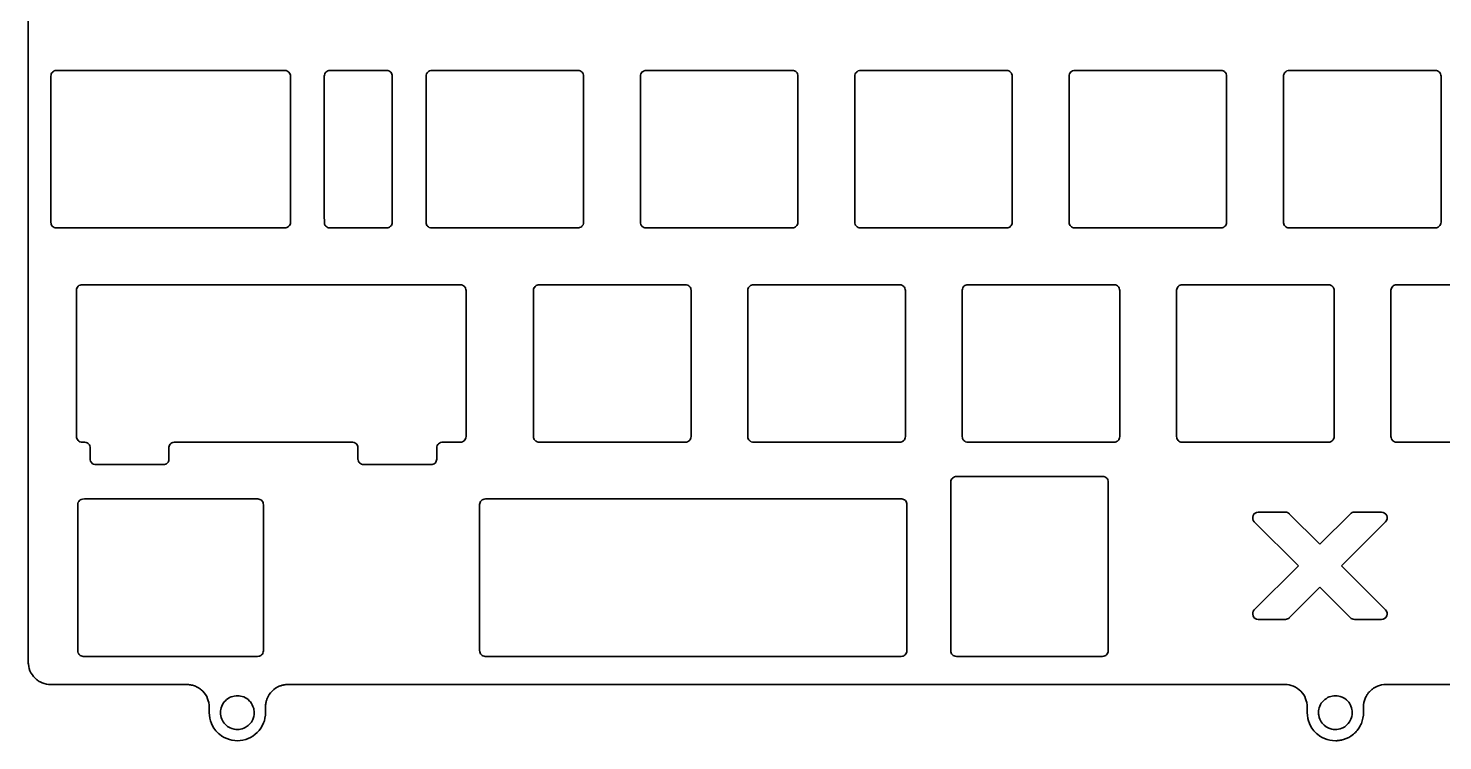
# Model space of a CAD drawing. Header units: millimetres. Extents: x 0 to 475, y 0 to 129.
# Drawn here: x 0 to 125.7, y 0 to 63.4 of the extents above; entities that cross this region are included whole.
import ezdxf

# ---------------------------------------------------------------- set-up
doc = ezdxf.new("R2010")
doc.units = ezdxf.units.MM
doc.layers.get('0').update_dxf_attribs({"lineweight": 35})

msp = doc.modelspace()

# ---------------------------------------------------------------- linework, layer by layer
for p, q in [((2, 59.11), (2.02, 59.22)), ((2, 46.1), (2, 59.11)), ((2.02, 59.22), (2.04, 59.29)), ((2.04, 59.29), (2.09, 59.38)), ((2.09, 59.38), (2.15, 59.46)), ((2.15, 59.46), (2.23, 59.52)), ((2.23, 59.52), (2.31, 59.56)), ((2.31, 59.56), (2.4, 59.59)), ((2.4, 59.59), (2.52, 59.6)), ((2.52, 59.6), (22.8, 59.6)), ((22.8, 59.6), (22.91, 59.59)), ((22.91, 59.59), (22.99, 59.56)), ((22.99, 59.56), (23.08, 59.51)), ((23.08, 59.51), (23.16, 59.45)), ((23.16, 59.45), (23.22, 59.37)), ((23.22, 59.37), (23.27, 59.26)), ((23.27, 59.26), (23.29, 59.19)), ((26.3, 59.11), (26.31, 59.2)), ((26.31, 59.2), (26.34, 59.3)), ((26.34, 59.3), (26.39, 59.38)), ((26.39, 59.38), (26.45, 59.46)), ((26.45, 59.46), (26.53, 59.52)), ((26.53, 59.52), (26.61, 59.56)), ((26.61, 59.56), (26.71, 59.59)), ((31.85, 59.6), (31.96, 59.59)), ((31.96, 59.59), (32.05, 59.56)), ((32.05, 59.56), (32.13, 59.51)), ((32.13, 59.51), (32.21, 59.45)), ((32.21, 59.45), (32.28, 59.36)), ((32.28, 59.36), (32.32, 59.28)), ((32.32, 59.28), (32.34, 59.19)), ((32.34, 59.19), (32.35, 59.1)), ((32.35, 59.1), (32.35, 46.1)), ((35.35, 59.11), (35.36, 59.2)), ((35.35, 46.1), (35.35, 59.11)), ((35.36, 59.2), (35.39, 59.29)), ((35.39, 59.29), (35.45, 59.39)), ((35.45, 59.39), (35.5, 59.46)), ((35.5, 59.46), (35.58, 59.52)), ((35.58, 59.52), (35.67, 59.56)), ((35.67, 59.56), (35.76, 59.59)), ((35.76, 59.59), (35.85, 59.6)), ((35.85, 59.6), (48.86, 59.6)), ((48.86, 59.6), (48.96, 59.59)), ((48.96, 59.59), (49.05, 59.56)), ((49.05, 59.56), (49.13, 59.51)), ((49.13, 59.51), (49.21, 59.45)), ((49.21, 59.45), (49.27, 59.37)), ((49.27, 59.37), (49.31, 59.29)), ((49.31, 59.29), (49.34, 59.18)), ((54.4, 59.11), (54.41, 59.2)), ((54.4, 46.1), (54.4, 59.11)), ((54.41, 59.2), (54.44, 59.29)), ((54.44, 59.29), (54.49, 59.38)), ((54.49, 59.38), (54.56, 59.47)), ((54.56, 59.47), (54.63, 59.52)), ((54.63, 59.52), (54.73, 59.57)), ((54.73, 59.57), (54.81, 59.59)), ((67.9, 59.6), (68.01, 59.59)), ((68.01, 59.59), (68.1, 59.56)), ((68.1, 59.56), (68.2, 59.5)), ((68.2, 59.5), (68.27, 59.44)), ((68.27, 59.44), (68.32, 59.38)), ((68.32, 59.38), (68.36, 59.29)), ((68.36, 59.29), (68.39, 59.18)), ((73.45, 59.11), (73.46, 59.2)), ((73.46, 59.2), (73.49, 59.29)), ((73.49, 59.29), (73.54, 59.38)), ((73.54, 59.38), (73.6, 59.46)), ((73.6, 59.46), (73.68, 59.52)), ((73.68, 59.52), (73.76, 59.56)), ((73.76, 59.56), (73.87, 59.59)), ((73.87, 59.59), (73.95, 59.6)), ((73.95, 59.6), (86.96, 59.6)), ((86.96, 59.6), (87.06, 59.59)), ((87.06, 59.59), (87.14, 59.56)), ((87.14, 59.56), (87.23, 59.51)), ((87.23, 59.51), (87.3, 59.45)), ((87.3, 59.45), (87.37, 59.37)), ((87.37, 59.37), (87.39, 59.33)), ((87.39, 59.33), (87.44, 59.2)), ((92.5, 59.11), (92.51, 59.2)), ((92.51, 59.2), (92.54, 59.3)), ((92.54, 59.3), (92.59, 59.38)), ((92.59, 59.38), (92.66, 59.47)), ((92.66, 59.47), (92.72, 59.52)), ((92.72, 59.52), (92.81, 59.56)), ((92.81, 59.56), (92.91, 59.59)), ((106.01, 59.6), (106.11, 59.59)), ((106.11, 59.59), (106.19, 59.56)), ((106.19, 59.56), (106.3, 59.5)), ((106.3, 59.5), (106.35, 59.45)), ((106.35, 59.45), (106.42, 59.38)), ((106.42, 59.38), (106.46, 59.29)), ((106.46, 59.29), (106.49, 59.19)), ((111.55, 59.11), (111.56, 59.2)), ((111.56, 59.2), (111.6, 59.3)), ((111.6, 59.3), (111.64, 59.38)), ((111.64, 59.38), (111.71, 59.46)), ((111.71, 59.46), (111.78, 59.52)), ((111.78, 59.52), (111.86, 59.56)), ((111.86, 59.56), (111.96, 59.59)), ((111.96, 59.59), (112.05, 59.6)), ((112.05, 59.6), (125.06, 59.6)), ((125.06, 59.6), (125.16, 59.59)), ((125.16, 59.59), (125.24, 59.56)), ((125.24, 59.56), (125.33, 59.51)), ((125.33, 59.51), (125.41, 59.45)), ((125.41, 59.45), (125.47, 59.37)), ((125.47, 59.37), (125.51, 59.29)), ((125.51, 59.29), (125.54, 59.19)), ((125.54, 59.19), (125.55, 59.1)), ((125.55, 59.1), (125.55, 46.1)), ((2.02, 45.98), (2, 46.1)), ((2.03, 45.93), (2.02, 45.98)), ((2.07, 45.84), (2.03, 45.93)), ((2.13, 45.76), (2.07, 45.84)), ((2.22, 45.69), (2.13, 45.76)), ((2.3, 45.64), (2.22, 45.69)), ((2.4, 45.61), (2.3, 45.64)), ((2.5, 45.6), (2.4, 45.61)), ((22.8, 45.6), (2.5, 45.6)), ((22.9, 45.61), (22.8, 45.6)), ((22.99, 45.64), (22.9, 45.61)), ((23.05, 45.67), (22.99, 45.64)), ((23.14, 45.74), (23.05, 45.67)), ((23.22, 45.82), (23.14, 45.74)), ((23.26, 45.91), (23.22, 45.82)), ((23.29, 46), (23.26, 45.91)), ((23.3, 46.1), (23.29, 46)), ((26.31, 46.01), (26.31, 46.06)), ((26.33, 45.93), (26.31, 46.01)), ((26.38, 45.83), (26.33, 45.93)), ((26.45, 45.75), (26.38, 45.83)), ((26.52, 45.69), (26.45, 45.75)), ((26.58, 45.65), (26.52, 45.69)), ((26.67, 45.62), (26.58, 45.65)), ((26.79, 45.6), (26.67, 45.62)), ((32.03, 45.63), (31.94, 45.61)), ((32.1, 45.67), (32.03, 45.63)), ((32.2, 45.75), (32.1, 45.67)), ((32.27, 45.82), (32.2, 45.75)), ((32.31, 45.91), (32.27, 45.82)), ((32.34, 46), (32.31, 45.91)), ((32.35, 46.1), (32.34, 46)), ((35.36, 46), (35.35, 46.1)), ((35.39, 45.91), (35.36, 46)), ((35.43, 45.83), (35.39, 45.91)), ((35.48, 45.77), (35.43, 45.83)), ((35.56, 45.7), (35.48, 45.77)), ((35.64, 45.65), (35.56, 45.7)), ((35.75, 45.61), (35.64, 45.65)), ((35.85, 45.6), (35.75, 45.61)), ((48.85, 45.6), (35.85, 45.6)), ((48.94, 45.61), (48.85, 45.6)), ((49, 45.63), (48.94, 45.61)), ((49.13, 45.68), (49, 45.63)), ((49.2, 45.75), (49.13, 45.68)), ((49.26, 45.82), (49.2, 45.75)), ((49.3, 45.88), (49.26, 45.82)), ((49.34, 46), (49.3, 45.88)), ((49.35, 46.1), (49.34, 46)), ((54.41, 46.01), (54.4, 46.1)), ((54.44, 45.91), (54.41, 46.01)), ((54.48, 45.84), (54.44, 45.91)), ((54.56, 45.74), (54.48, 45.84)), ((54.62, 45.69), (54.56, 45.74)), ((54.7, 45.64), (54.62, 45.69)), ((54.8, 45.61), (54.7, 45.64)), ((54.87, 45.6), (54.8, 45.61)), ((67.9, 45.6), (54.87, 45.6)), ((68, 45.61), (67.9, 45.6)), ((68.09, 45.64), (68, 45.61)), ((68.18, 45.69), (68.09, 45.64)), ((68.25, 45.75), (68.18, 45.69)), ((68.31, 45.82), (68.25, 45.75)), ((68.36, 45.91), (68.31, 45.82)), ((68.39, 46), (68.36, 45.91)), ((68.4, 46.1), (68.39, 46)), ((73.49, 45.91), (73.46, 46.01)), ((73.52, 45.84), (73.49, 45.91)), ((73.67, 45.69), (73.6, 45.75)), ((73.76, 45.64), (73.67, 45.69)), ((73.85, 45.61), (73.76, 45.64)), ((73.95, 45.6), (73.85, 45.61)), ((86.95, 45.6), (73.95, 45.6)), ((87.05, 45.61), (86.95, 45.6)), ((87.14, 45.64), (87.05, 45.61)), ((87.23, 45.68), (87.14, 45.64)), ((87.3, 45.75), (87.23, 45.68)), ((87.36, 45.81), (87.3, 45.75)), ((87.41, 45.91), (87.36, 45.81)), ((87.44, 46), (87.41, 45.91)), ((87.45, 46.1), (87.44, 46)), ((92.54, 45.91), (92.51, 46)), ((92.59, 45.82), (92.54, 45.91)), ((92.65, 45.75), (92.59, 45.82)), ((92.72, 45.69), (92.65, 45.75)), ((92.8, 45.64), (92.72, 45.69)), ((92.9, 45.61), (92.8, 45.64)), ((93, 45.6), (92.9, 45.61)), ((106, 45.6), (93, 45.6)), ((106.1, 45.61), (106, 45.6)), ((106.18, 45.63), (106.1, 45.61)), ((106.25, 45.67), (106.18, 45.63)), ((106.35, 45.75), (106.25, 45.67)), ((106.42, 45.82), (106.35, 45.75)), ((106.46, 45.91), (106.42, 45.82)), ((106.49, 45.99), (106.46, 45.91)), ((106.5, 46.1), (106.49, 45.99)), ((111.57, 45.96), (111.56, 46.05)), ((111.59, 45.91), (111.57, 45.96)), ((111.63, 45.83), (111.59, 45.91)), ((111.7, 45.75), (111.63, 45.83)), ((111.77, 45.69), (111.7, 45.75)), ((111.86, 45.64), (111.77, 45.69)), ((111.95, 45.61), (111.86, 45.64)), ((112.05, 45.6), (111.95, 45.61)), ((125.05, 45.6), (112.05, 45.6)), ((125.14, 45.61), (125.05, 45.6)), ((125.23, 45.63), (125.14, 45.61)), ((125.3, 45.67), (125.23, 45.63)), ((125.4, 45.75), (125.3, 45.67)), ((125.46, 45.82), (125.4, 45.75)), ((125.51, 45.91), (125.46, 45.82)), ((125.54, 46), (125.51, 45.91)), ((125.55, 46.1), (125.54, 46)), ((4.29, 40.15), (4.32, 40.25)), ((4.32, 40.25), (4.37, 40.33)), ((4.37, 40.33), (4.43, 40.41)), ((4.43, 40.41), (4.5, 40.47)), ((4.5, 40.47), (4.6, 40.51)), ((4.6, 40.51), (4.69, 40.54)), ((38.4, 40.55), (38.51, 40.54)), ((38.51, 40.54), (38.6, 40.51)), ((38.6, 40.51), (38.68, 40.46)), ((38.68, 40.46), (38.76, 40.4)), ((38.76, 40.4), (38.82, 40.33)), ((38.82, 40.33), (38.86, 40.24)), ((38.86, 40.24), (38.89, 40.14)), ((44.91, 40.16), (44.97, 40.3)), ((44.98, 40.31), (45.05, 40.4)), ((45.05, 40.4), (45.13, 40.47)), ((45.13, 40.47), (45.22, 40.51)), ((45.22, 40.51), (45.31, 40.54)), ((58.4, 40.55), (58.51, 40.54)), ((58.51, 40.54), (58.6, 40.51)), ((58.6, 40.51), (58.7, 40.45)), ((58.7, 40.45), (58.81, 40.34)), ((58.82, 40.33), (58.87, 40.23)), ((58.87, 40.23), (58.89, 40.14)), ((63.96, 40.16), (64.02, 40.3)), ((64.02, 40.3), (64.04, 40.33)), ((64.04, 40.33), (64.1, 40.4)), ((64.1, 40.4), (64.18, 40.47)), ((64.18, 40.47), (64.28, 40.52)), ((64.28, 40.52), (64.36, 40.54)), ((64.36, 40.54), (64.45, 40.55)), ((64.45, 40.55), (77.46, 40.55)), ((77.46, 40.55), (77.56, 40.54)), ((77.56, 40.54), (77.64, 40.51)), ((77.64, 40.51), (77.73, 40.46)), ((77.73, 40.46), (77.81, 40.4)), ((77.81, 40.4), (77.87, 40.33)), ((77.87, 40.33), (77.91, 40.24)), ((77.91, 40.24), (77.94, 40.14)), ((83.01, 40.15), (83.06, 40.28)), ((83.06, 40.28), (83.09, 40.33)), ((83.09, 40.33), (83.15, 40.41)), ((83.15, 40.41), (83.23, 40.47)), ((83.23, 40.47), (83.33, 40.52)), ((83.33, 40.52), (83.41, 40.54)), ((83.41, 40.54), (83.5, 40.55)), ((83.5, 40.55), (96.51, 40.55)), ((96.51, 40.55), (96.61, 40.54)), ((96.61, 40.54), (96.7, 40.51)), ((96.7, 40.51), (96.79, 40.46)), ((96.79, 40.46), (96.85, 40.4)), ((96.85, 40.4), (96.92, 40.33)), ((96.92, 40.33), (96.96, 40.24)), ((96.96, 40.24), (96.99, 40.14)), ((102.06, 40.15), (102.09, 40.25)), ((102.09, 40.25), (102.15, 40.34)), ((102.15, 40.34), (102.2, 40.4)), ((102.2, 40.4), (102.28, 40.47)), ((102.28, 40.47), (102.36, 40.51)), ((102.36, 40.51), (102.47, 40.54)), ((115.56, 40.55), (115.66, 40.54)), ((115.66, 40.54), (115.79, 40.49)), ((115.79, 40.49), (115.84, 40.46)), ((115.84, 40.46), (115.91, 40.4)), ((115.91, 40.4), (115.97, 40.33)), ((115.97, 40.33), (116.03, 40.2)), ((121.11, 40.15), (121.14, 40.25)), ((121.14, 40.25), (121.2, 40.34)), ((121.2, 40.34), (121.26, 40.42)), ((121.26, 40.42), (121.33, 40.47)), ((121.33, 40.47), (121.42, 40.51)), ((121.42, 40.51), (121.51, 40.54)), ((4.28, 40.06), (4.29, 40.15)), ((4.28, 27.05), (4.28, 40.06)), ((38.89, 40.14), (38.9, 40.05)), ((38.9, 40.05), (38.9, 27.05)), ((44.9, 40.06), (44.91, 40.15)), ((44.9, 27.05), (44.9, 40.06)), ((63.95, 40.06), (63.96, 40.15)), ((63.95, 27.05), (63.95, 40.06)), ((77.94, 40.14), (77.95, 40.05)), ((77.95, 40.05), (77.95, 27.05)), ((83, 40.06), (83.01, 40.15)), ((83, 27.05), (83, 40.06)), ((96.99, 40.14), (97, 40.05)), ((97, 40.05), (97, 27.05)), ((102.05, 40.06), (102.06, 40.15)), ((102.05, 27.05), (102.05, 40.06)), ((116.03, 40.2), (116.04, 40.14)), ((121.1, 40.06), (121.11, 40.15)), ((121.1, 27.05), (121.1, 40.06)), ((4.29, 26.96), (4.28, 27.05)), ((4.32, 26.87), (4.29, 26.96)), ((4.36, 26.78), (4.32, 26.87)), ((4.43, 26.7), (4.36, 26.78)), ((4.5, 26.63), (4.43, 26.7)), ((4.58, 26.59), (4.5, 26.63)), ((4.69, 26.56), (4.58, 26.59)), ((4.78, 26.55), (4.69, 26.56)), ((5.04, 26.55), (4.78, 26.55)), ((5.14, 26.53), (5.04, 26.55)), ((5.24, 26.49), (5.14, 26.53)), ((5.32, 26.44), (5.24, 26.49)), ((5.39, 26.36), (5.32, 26.44)), ((12.68, 26.43), (12.61, 26.37)), ((12.77, 26.49), (12.68, 26.43)), ((12.86, 26.53), (12.77, 26.49)), ((12.95, 26.55), (12.86, 26.53)), ((28.85, 26.55), (12.95, 26.55)), ((28.95, 26.53), (28.85, 26.55)), ((29.03, 26.49), (28.95, 26.53)), ((29.12, 26.43), (29.03, 26.49)), ((29.19, 26.37), (29.12, 26.43)), ((36.45, 26.4), (36.39, 26.33)), ((36.53, 26.47), (36.45, 26.4)), ((36.64, 26.52), (36.53, 26.47)), ((36.75, 26.55), (36.64, 26.52)), ((38.59, 26.59), (38.5, 26.56)), ((38.68, 26.63), (38.59, 26.59)), ((38.73, 26.68), (38.68, 26.63)), ((38.81, 26.77), (38.73, 26.68)), ((38.86, 26.86), (38.81, 26.77)), ((38.89, 26.94), (38.86, 26.86)), ((38.9, 27.05), (38.89, 26.94)), ((44.91, 26.95), (44.9, 27.05)), ((44.93, 26.89), (44.91, 26.95)), ((44.97, 26.79), (44.93, 26.89)), ((45.01, 26.74), (44.97, 26.79)), ((45.12, 26.64), (45.01, 26.74)), ((45.21, 26.59), (45.13, 26.63)), ((45.3, 26.56), (45.21, 26.59)), ((45.39, 26.55), (45.3, 26.56)), ((58.4, 26.55), (45.39, 26.55)), ((58.5, 26.56), (58.4, 26.55)), ((58.59, 26.59), (58.5, 26.56)), ((58.67, 26.63), (58.59, 26.59)), ((58.75, 26.7), (58.67, 26.63)), ((58.81, 26.77), (58.75, 26.7)), ((58.85, 26.84), (58.81, 26.77)), ((58.89, 26.95), (58.85, 26.84)), ((58.9, 27.05), (58.89, 26.95)), ((63.96, 26.95), (63.95, 27.05)), ((63.99, 26.86), (63.96, 26.95)), ((64.04, 26.77), (63.99, 26.86)), ((64.16, 26.64), (64.05, 26.76)), ((64.25, 26.59), (64.17, 26.64)), ((64.35, 26.56), (64.25, 26.59)), ((64.44, 26.55), (64.35, 26.56)), ((77.64, 26.59), (77.55, 26.56)), ((77.73, 26.63), (77.64, 26.59)), ((77.79, 26.68), (77.73, 26.63)), ((77.86, 26.77), (77.79, 26.68)), ((77.91, 26.86), (77.86, 26.77)), ((77.94, 26.95), (77.91, 26.86)), ((77.95, 27.05), (77.94, 26.95)), ((83.01, 26.95), (83, 27.05)), ((83.03, 26.89), (83.01, 26.95)), ((83.08, 26.77), (83.03, 26.89)), ((83.15, 26.7), (83.08, 26.77)), ((83.22, 26.64), (83.15, 26.7)), ((83.3, 26.59), (83.22, 26.64)), ((83.4, 26.56), (83.3, 26.59)), ((83.49, 26.55), (83.4, 26.56)), ((96.69, 26.59), (96.59, 26.56)), ((96.78, 26.64), (96.69, 26.59)), ((96.91, 26.76), (96.8, 26.65)), ((96.96, 26.85), (96.92, 26.77)), ((96.99, 26.95), (96.96, 26.85)), ((97, 27.05), (96.99, 26.95)), ((102.06, 26.95), (102.05, 27.05)), ((102.08, 26.89), (102.06, 26.95)), ((102.13, 26.79), (102.08, 26.89)), ((102.19, 26.7), (102.13, 26.79)), ((102.26, 26.64), (102.19, 26.7)), ((102.35, 26.59), (102.26, 26.64)), ((102.44, 26.56), (102.35, 26.59)), ((102.54, 26.55), (102.44, 26.56)), ((115.79, 26.61), (115.66, 26.56)), ((115.87, 26.67), (115.79, 26.61)), ((115.96, 26.77), (115.87, 26.67)), ((116.01, 26.85), (115.96, 26.77)), ((116.04, 26.95), (116.01, 26.85)), ((116.05, 27.05), (116.04, 26.95)), ((121.11, 26.96), (121.1, 27.05)), ((121.14, 26.86), (121.11, 26.96)), ((121.18, 26.78), (121.14, 26.86)), ((121.26, 26.68), (121.18, 26.78)), ((121.32, 26.63), (121.26, 26.68)), ((121.41, 26.59), (121.32, 26.63)), ((121.5, 26.56), (121.41, 26.59)), ((121.6, 26.55), (121.5, 26.56)), ((134.6, 26.55), (121.6, 26.55)), ((5.43, 26.3), (5.39, 26.36)), ((5.47, 26.21), (5.43, 26.3)), ((5.5, 26.1), (5.47, 26.21)), ((12.52, 26.19), (12.5, 26.1)), ((12.5, 26.1), (12.5, 25.02)), ((12.56, 26.28), (12.52, 26.19)), ((12.61, 26.37), (12.56, 26.28)), ((29.24, 26.29), (29.19, 26.37)), ((29.28, 26.2), (29.24, 26.29)), ((29.3, 26.1), (29.28, 26.2)), ((36.34, 26.24), (36.31, 26.14)), ((36.39, 26.33), (36.34, 26.24)), ((5.54, 24.86), (5.51, 24.97)), ((5.59, 24.77), (5.54, 24.86)), ((5.64, 24.71), (5.59, 24.77)), ((5.72, 24.63), (5.64, 24.71)), ((5.81, 24.59), (5.72, 24.63)), ((5.9, 24.56), (5.81, 24.59)), ((5.99, 24.55), (5.9, 24.56)), ((12, 24.55), (5.99, 24.55)), ((12.1, 24.56), (12, 24.55)), ((12.18, 24.58), (12.1, 24.56)), ((12.27, 24.63), (12.18, 24.58)), ((12.33, 24.68), (12.27, 24.63)), ((12.42, 24.77), (12.33, 24.68)), ((12.45, 24.84), (12.42, 24.77)), ((12.48, 24.92), (12.45, 24.84)), ((12.5, 25.02), (12.48, 24.92)), ((29.34, 24.86), (29.31, 24.97)), ((29.39, 24.77), (29.34, 24.86)), ((29.43, 24.72), (29.39, 24.77)), ((29.52, 24.64), (29.43, 24.72)), ((29.61, 24.59), (29.52, 24.64)), ((29.7, 24.56), (29.61, 24.59)), ((29.8, 24.55), (29.7, 24.56)), ((35.98, 24.58), (35.89, 24.56)), ((36.08, 24.63), (35.98, 24.58)), ((36.15, 24.69), (36.08, 24.63)), ((36.22, 24.77), (36.15, 24.69)), ((36.26, 24.86), (36.22, 24.77)), ((36.29, 24.95), (36.26, 24.86)), ((36.3, 25.05), (36.29, 24.95)), ((81.98, 23), (82, 23.11)), ((81.98, 8.04), (81.98, 23)), ((82, 23.11), (82.02, 23.2)), ((82.02, 23.2), (82.07, 23.28)), ((82.07, 23.28), (82.13, 23.36)), ((82.13, 23.36), (82.22, 23.42)), ((82.22, 23.42), (82.3, 23.46)), ((82.3, 23.46), (82.39, 23.49)), ((82.39, 23.49), (82.49, 23.5)), ((82.49, 23.5), (95.52, 23.5)), ((95.52, 23.5), (95.59, 23.49)), ((95.59, 23.49), (95.67, 23.46)), ((95.67, 23.46), (95.76, 23.41)), ((95.76, 23.41), (95.84, 23.35)), ((95.84, 23.35), (95.9, 23.28)), ((95.9, 23.28), (95.94, 23.19)), ((95.94, 23.19), (95.97, 23.09)), ((95.97, 23.09), (95.98, 23)), ((95.98, 23), (95.98, 7.99)), ((4.55, 21.36), (4.61, 21.42)), ((4.61, 21.42), (4.7, 21.46)), ((4.7, 21.46), (4.82, 21.49)), ((20.39, 21.5), (20.49, 21.49)), ((20.49, 21.49), (20.58, 21.46)), ((20.58, 21.46), (20.67, 21.42)), ((20.67, 21.42), (20.75, 21.35)), ((40.27, 21.36), (40.33, 21.42)), ((40.33, 21.42), (40.43, 21.46)), ((40.43, 21.46), (40.52, 21.49)), ((40.52, 21.49), (40.62, 21.5)), ((40.62, 21.5), (77.63, 21.5)), ((77.63, 21.5), (77.72, 21.48)), ((77.72, 21.48), (77.78, 21.46)), ((77.78, 21.46), (77.88, 21.41)), ((77.88, 21.41), (77.95, 21.35)), ((4.39, 21.01), (4.4, 21.1)), ((4.4, 21.1), (4.44, 21.21)), ((4.44, 21.21), (4.48, 21.28)), ((4.48, 21.28), (4.55, 21.36)), ((20.75, 21.35), (20.81, 21.27)), ((20.81, 21.27), (20.86, 21.17)), ((20.86, 21.17), (20.88, 21.09)), ((40.11, 21.01), (40.12, 21.1)), ((40.11, 8.04), (40.11, 21.01)), ((40.12, 21.1), (40.15, 21.19)), ((40.15, 21.19), (40.2, 21.28)), ((40.2, 21.28), (40.27, 21.36)), ((77.95, 21.35), (78.01, 21.27)), ((78.01, 21.27), (78.06, 21.17)), ((78.06, 21.17), (78.08, 21.09)), ((78.08, 21.09), (78.09, 21)), ((78.09, 21), (78.09, 7.99)), ((111.72, 20.33), (109.31, 20.33)), ((114.78, 17.48), (112.07, 20.19)), ((117.5, 20.19), (114.78, 17.48)), ((120.26, 20.33), (117.85, 20.33)), ((108.95, 19.48), (112.87, 15.56)), ((116.7, 15.56), (120.62, 19.48)), ((112.87, 15.56), (108.95, 11.65)), ((116.7, 15.56), (120.62, 11.65)), ((114.78, 13.65), (112.07, 10.94)), ((114.78, 13.65), (117.5, 10.94)), ((109.31, 10.79), (111.72, 10.79)), ((117.85, 10.79), (120.26, 10.79)), ((4.44, 7.79), (4.4, 7.91)), ((4.48, 7.72), (4.44, 7.79)), ((4.52, 7.66), (4.48, 7.72)), ((4.61, 7.59), (4.52, 7.66)), ((4.7, 7.54), (4.61, 7.59)), ((20.67, 7.58), (20.56, 7.53)), ((20.74, 7.65), (20.67, 7.58)), ((20.8, 7.71), (20.74, 7.65)), ((20.85, 7.8), (20.8, 7.71)), ((20.88, 7.9), (20.85, 7.8)), ((20.89, 7.99), (20.88, 7.9)), ((40.12, 7.92), (40.11, 8.04)), ((40.15, 7.82), (40.12, 7.92)), ((40.19, 7.73), (40.15, 7.82)), ((40.24, 7.66), (40.19, 7.73)), ((40.33, 7.59), (40.24, 7.66)), ((40.41, 7.54), (40.33, 7.59)), ((40.51, 7.51), (40.41, 7.54)), ((77.85, 7.57), (77.77, 7.53)), ((77.94, 7.65), (77.85, 7.57)), ((78, 7.72), (77.94, 7.65)), ((78.05, 7.81), (78, 7.72)), ((78.08, 7.9), (78.05, 7.81)), ((78.09, 7.99), (78.08, 7.9)), ((81.99, 7.9), (81.98, 8.04)), ((82.02, 7.82), (81.99, 7.9)), ((82.06, 7.73), (82.02, 7.82)), ((82.11, 7.66), (82.06, 7.73)), ((82.2, 7.58), (82.11, 7.66)), ((82.29, 7.54), (82.2, 7.58)), ((95.75, 7.58), (95.67, 7.54)), ((95.83, 7.64), (95.75, 7.58)), ((95.89, 7.72), (95.83, 7.64)), ((95.94, 7.81), (95.89, 7.72)), ((95.97, 7.9), (95.94, 7.81)), ((95.98, 7.99), (95.97, 7.9)), ((0.01, 6.81), (0.04, 6.6)), ((0.04, 6.6), (0.09, 6.41)), ((0.09, 6.41), (0.15, 6.23)), ((4.79, 7.51), (4.7, 7.54)), ((4.87, 7.5), (4.79, 7.51)), ((20.38, 7.5), (4.87, 7.5)), ((20.49, 7.51), (20.38, 7.5)), ((20.56, 7.53), (20.49, 7.51)), ((40.61, 7.5), (40.51, 7.51)), ((77.58, 7.5), (40.61, 7.5)), ((77.69, 7.51), (77.58, 7.5)), ((77.77, 7.53), (77.69, 7.51)), ((82.38, 7.51), (82.29, 7.54)), ((82.48, 7.5), (82.38, 7.51)), ((95.48, 7.5), (82.48, 7.5)), ((95.58, 7.51), (95.48, 7.5)), ((95.67, 7.54), (95.58, 7.51)), ((0.15, 6.23), (0.24, 6.05)), ((0.24, 6.05), (0.36, 5.86)), ((0.58, 5.59), (0.74, 5.45)), ((1.06, 5.24), (1.24, 5.15)), ((1.24, 5.15), (1.42, 5.09)), ((1.42, 5.09), (1.62, 5.04)), ((1.62, 5.04), (1.81, 5.01)), ((14.67, 4.91), (14.87, 4.84)), ((15.36, 4.54), (15.5, 4.4)), ((15.5, 4.4), (15.63, 4.27)), ((15.63, 4.27), (15.75, 4.1)), ((15.75, 4.1), (15.86, 3.92)), ((15.86, 3.92), (15.94, 3.74)), ((17.75, 3.75), (17.88, 3.83)), ((17.88, 3.83), (18.03, 3.89)), ((18.03, 3.89), (18.18, 3.94)), ((18.18, 3.94), (18.3, 3.97)), ((18.3, 3.97), (18.48, 3.99)), ((18.48, 3.99), (18.59, 4)), ((18.59, 4), (18.74, 3.99)), ((18.74, 3.99), (18.87, 3.97)), ((18.87, 3.97), (19.01, 3.94)), ((19.01, 3.94), (19.15, 3.89)), ((19.15, 3.89), (19.29, 3.82)), ((19.29, 3.82), (19.41, 3.75)), ((21.42, 4.12), (21.54, 4.27)), ((21.54, 4.27), (21.67, 4.41)), ((21.67, 4.41), (21.82, 4.55)), ((21.82, 4.55), (21.97, 4.66)), ((21.97, 4.66), (22.17, 4.78)), ((111.89, 4.99), (112.05, 4.96)), ((112.05, 4.96), (112.24, 4.91)), ((112.24, 4.91), (112.43, 4.84)), ((112.43, 4.84), (112.61, 4.76)), ((112.61, 4.76), (112.79, 4.65)), ((112.79, 4.65), (112.93, 4.54)), ((112.93, 4.54), (113.08, 4.41)), ((113.08, 4.41), (113.23, 4.24)), ((113.23, 4.24), (113.35, 4.07)), ((113.35, 4.07), (113.44, 3.92)), ((113.44, 3.92), (113.52, 3.74)), ((115.33, 3.74), (115.46, 3.83)), ((115.46, 3.83), (115.62, 3.9)), ((115.62, 3.9), (115.76, 3.94)), ((115.76, 3.94), (115.87, 3.97)), ((115.87, 3.97), (116.02, 3.99)), ((116.02, 3.99), (116.2, 4)), ((116.2, 4), (116.31, 3.99)), ((116.31, 3.99), (116.47, 3.97)), ((116.47, 3.97), (116.6, 3.93)), ((116.6, 3.93), (116.76, 3.87)), ((116.76, 3.87), (116.88, 3.82)), ((116.88, 3.82), (116.99, 3.75)), ((119.25, 4.42), (119.4, 4.55)), ((119.9, 4.85), (120.08, 4.91)), ((120.08, 4.91), (120.27, 4.96)), ((120.27, 4.96), (120.46, 4.99)), ((15.94, 3.74), (16, 3.56)), ((16, 3.56), (16.04, 3.39)), ((16.04, 3.39), (16.07, 3.16)), ((17.08, 2.51), (17.09, 2.65)), ((17.09, 2.65), (17.11, 2.79)), ((17.11, 2.79), (17.15, 2.94)), ((17.15, 2.94), (17.2, 3.08)), ((17.2, 3.08), (17.27, 3.23)), ((17.27, 3.23), (17.36, 3.37)), ((17.36, 3.37), (17.42, 3.45)), ((17.42, 3.45), (17.55, 3.59)), ((17.55, 3.59), (17.63, 3.66)), ((17.63, 3.66), (17.75, 3.75)), ((19.41, 3.75), (19.54, 3.66)), ((19.54, 3.66), (19.67, 3.53)), ((19.67, 3.53), (19.74, 3.45)), ((19.74, 3.45), (19.84, 3.32)), ((19.84, 3.32), (19.91, 3.19)), ((19.91, 3.19), (19.97, 3.05)), ((19.97, 3.05), (20.03, 2.87)), ((20.03, 2.87), (20.05, 2.78)), ((20.05, 2.78), (20.08, 2.6)), ((20.08, 2.6), (20.08, 2.49)), ((113.52, 3.74), (113.58, 3.56)), ((113.58, 3.56), (113.62, 3.39)), ((113.62, 3.39), (113.65, 3.16)), ((114.66, 2.51), (114.67, 2.65)), ((114.67, 2.65), (114.69, 2.81)), ((114.69, 2.81), (114.73, 2.94)), ((114.73, 2.94), (114.78, 3.08)), ((114.78, 3.08), (114.85, 3.23)), ((114.85, 3.23), (114.91, 3.33)), ((114.91, 3.33), (115.04, 3.49)), ((115.04, 3.49), (115.13, 3.59)), ((115.13, 3.59), (115.22, 3.67)), ((115.22, 3.67), (115.33, 3.74)), ((116.99, 3.75), (117.14, 3.63)), ((117.14, 3.63), (117.23, 3.55)), ((117.23, 3.55), (117.35, 3.42)), ((117.35, 3.42), (117.41, 3.33)), ((117.41, 3.33), (117.51, 3.16)), ((117.51, 3.16), (117.55, 3.07)), ((117.55, 3.07), (117.6, 2.93)), ((117.6, 2.93), (117.63, 2.78)), ((117.63, 2.78), (117.65, 2.65)), ((117.65, 2.65), (117.66, 2.49)), ((118.67, 3.2), (118.7, 3.39)), ((118.7, 3.39), (118.74, 3.57)), ((16.09, 2.26), (16.13, 2)), ((16.13, 2), (16.19, 1.77)), ((16.19, 1.77), (16.28, 1.52)), ((16.28, 1.52), (16.38, 1.32)), ((16.38, 1.32), (16.5, 1.11)), ((17.09, 2.36), (17.08, 2.51)), ((17.11, 2.22), (17.09, 2.36)), ((17.14, 2.08), (17.11, 2.22)), ((17.19, 1.93), (17.14, 2.08)), ((17.26, 1.8), (17.19, 1.93)), ((17.33, 1.67), (17.26, 1.8)), ((17.42, 1.55), (17.33, 1.67)), ((17.52, 1.44), (17.42, 1.55)), ((17.59, 1.38), (17.52, 1.44)), ((17.71, 1.28), (17.59, 1.38)), ((17.87, 1.18), (17.71, 1.28)), ((19.53, 1.34), (19.37, 1.23)), ((19.64, 1.44), (19.53, 1.34)), ((19.73, 1.54), (19.64, 1.44)), ((19.83, 1.66), (19.73, 1.54)), ((19.89, 1.76), (19.83, 1.66)), ((19.95, 1.89), (19.89, 1.76)), ((20.02, 2.06), (19.95, 1.89)), ((20.04, 2.16), (20.02, 2.06)), ((20.07, 2.33), (20.04, 2.16)), ((20.08, 2.49), (20.07, 2.33)), ((20.66, 1.11), (20.79, 1.32)), ((20.79, 1.32), (20.9, 1.58)), ((20.9, 1.58), (20.98, 1.78)), ((20.98, 1.78), (21.03, 2.02)), ((21.03, 2.02), (21.07, 2.26)), ((113.67, 2.26), (113.72, 1.99)), ((113.72, 1.99), (113.77, 1.77)), ((113.77, 1.77), (113.85, 1.54)), ((113.85, 1.54), (113.96, 1.32)), ((113.96, 1.32), (114.08, 1.11)), ((114.67, 2.36), (114.66, 2.51)), ((114.68, 2.26), (114.67, 2.36)), ((114.73, 2.06), (114.68, 2.26)), ((114.77, 1.93), (114.73, 2.06)), ((114.84, 1.8), (114.77, 1.93)), ((114.9, 1.68), (114.84, 1.8)), ((115, 1.56), (114.9, 1.68)), ((115.1, 1.44), (115, 1.56)), ((115.17, 1.38), (115.1, 1.44)), ((115.33, 1.25), (115.17, 1.38)), ((117.1, 1.33), (116.99, 1.25)), ((117.19, 1.41), (117.1, 1.33)), ((117.3, 1.52), (117.19, 1.41)), ((117.41, 1.67), (117.3, 1.52)), ((117.48, 1.79), (117.41, 1.67)), ((117.54, 1.92), (117.48, 1.79)), ((117.6, 2.06), (117.54, 1.92)), ((117.62, 2.16), (117.6, 2.06)), ((117.65, 2.33), (117.62, 2.16)), ((117.66, 2.49), (117.65, 2.33)), ((118.24, 1.11), (118.37, 1.33)), ((118.55, 1.76), (118.61, 2.01)), ((118.61, 2.01), (118.65, 2.26)), ((16.5, 1.11), (16.68, 0.88)), ((16.99, 0.57), (17.2, 0.41)), ((17.2, 0.41), (17.42, 0.29)), ((17.42, 0.29), (17.64, 0.19)), ((17.94, 1.14), (17.87, 1.18)), ((17.87, 0.1), (18.1, 0.05)), ((18.09, 1.08), (17.94, 1.14)), ((18.29, 1.03), (18.09, 1.08)), ((18.1, 0.05), (18.36, 0.01)), ((18.43, 1.01), (18.29, 1.03)), ((18.36, 0.01), (18.59, 0)), ((18.58, 1), (18.43, 1.01)), ((18.73, 1.01), (18.58, 1)), ((18.59, 0), (18.82, 0.01)), ((18.87, 1.03), (18.73, 1.01)), ((18.82, 0.01), (19.08, 0.05)), ((19.01, 1.06), (18.87, 1.03)), ((19.15, 1.11), (19.01, 1.06)), ((19.08, 0.05), (19.33, 0.12)), ((19.28, 1.17), (19.15, 1.11)), ((19.37, 1.23), (19.28, 1.17)), ((19.33, 0.12), (19.54, 0.19)), ((19.54, 0.19), (19.76, 0.29)), ((19.76, 0.29), (19.97, 0.42)), ((19.97, 0.42), (20.17, 0.57)), ((20.17, 0.57), (20.35, 0.73)), ((20.35, 0.73), (20.52, 0.92)), ((20.52, 0.92), (20.66, 1.11)), ((114.08, 1.11), (114.26, 0.88)), ((114.57, 0.57), (114.78, 0.42)), ((114.78, 0.42), (114.98, 0.29)), ((114.98, 0.29), (115.2, 0.19)), ((115.2, 0.19), (115.44, 0.11)), ((115.4, 1.21), (115.33, 1.25)), ((115.45, 1.18), (115.4, 1.21)), ((115.44, 0.11), (115.68, 0.05)), ((115.58, 1.12), (115.45, 1.18)), ((115.68, 1.08), (115.58, 1.12)), ((115.86, 1.03), (115.68, 1.08)), ((115.68, 0.05), (115.92, 0.01)), ((115.98, 1.01), (115.86, 1.03)), ((115.92, 0.01), (116.21, 0)), ((116.11, 1), (115.98, 1.01)), ((116.3, 1.01), (116.11, 1)), ((116.45, 1.03), (116.3, 1.01)), ((116.59, 1.06), (116.45, 1.03)), ((116.74, 1.12), (116.59, 1.06)), ((116.83, 1.16), (116.74, 1.12)), ((116.99, 1.25), (116.83, 1.16)), ((116.89, 0.11), (117.13, 0.2)), ((117.13, 0.2), (117.35, 0.3)), ((117.35, 0.3), (117.55, 0.42)), ((117.55, 0.42), (117.77, 0.59)), ((118.09, 0.91), (118.24, 1.11))]:
    msp.add_line(p, q)
for points in [[(0.01, 122.19), (0, 122.06), (0, 121.92), (0, 121.79), (0, 121.66), (0, 121.4), (0, 121.14), (0, 120.62), (0, 110.98), (0, 9.61), (0, 8.04), (0, 7.78), (0, 7.52), (0, 7.26), (0, 7.13), (0, 7), (0, 6.91), (0.01, 6.81)], [(23.29, 59.19), (23.3, 59.14), (23.3, 59.09), (23.3, 59.04), (23.3, 58.99), (23.3, 58.94), (23.3, 58.85), (23.3, 57.15), (23.3, 46.1)], [(26.31, 46.06), (26.3, 46.75), (26.3, 47.44), (26.3, 47.99), (26.3, 49.1), (26.3, 59.11)], [(26.71, 59.59), (26.76, 59.6), (26.82, 59.6), (26.87, 59.6), (26.93, 59.6), (27.18, 59.6), (27.3, 59.6), (27.4, 59.6), (27.6, 59.6), (31.85, 59.6)], [(49.34, 59.18), (49.35, 59.12), (49.35, 59.06), (49.35, 59), (49.35, 58.94), (49.35, 58.89), (49.35, 58.78), (49.35, 46.1)], [(54.81, 59.59), (54.88, 59.6), (54.94, 59.6), (55, 59.6), (55.06, 59.6), (55.12, 59.6), (55.23, 59.6), (67.9, 59.6)], [(68.39, 59.18), (68.4, 59.12), (68.4, 59.06), (68.4, 59), (68.4, 58.94), (68.4, 58.89), (68.4, 58.78), (68.4, 46.1)], [(73.46, 46.01), (73.45, 46.08), (73.45, 46.14), (73.45, 46.26), (73.45, 46.32), (73.45, 46.43), (73.45, 59.11)], [(87.44, 59.18), (87.45, 59.12), (87.45, 59.06), (87.45, 59), (87.45, 58.94), (87.45, 58.89), (87.45, 58.78), (87.45, 46.1)], [(92.51, 46), (92.5, 46.1), (92.5, 46.19), (92.5, 46.28), (92.5, 46.38), (92.5, 46.57), (92.5, 46.76), (92.5, 47.05), (92.5, 47.34), (92.5, 47.93), (92.5, 48.52), (92.5, 49.7), (92.5, 59.11)], [(92.91, 59.59), (92.97, 59.6), (93.04, 59.6), (93.1, 59.6), (93.28, 59.6), (93.34, 59.6), (94.44, 59.6), (106.01, 59.6)], [(106.49, 59.19), (106.5, 59.14), (106.5, 59.09), (106.5, 59.04), (106.5, 58.99), (106.5, 58.94), (106.5, 58.85), (106.5, 57.15), (106.5, 46.1)], [(111.56, 46.05), (111.55, 46.75), (111.55, 47.09), (111.55, 49.4), (111.55, 59.11)], [(31.94, 45.61), (31.85, 45.6), (31.76, 45.6), (31.64, 45.6), (31.52, 45.6), (31.28, 45.6), (31.05, 45.6), (30.57, 45.6), (26.79, 45.6)], [(73.6, 45.75), (73.56, 45.8), (73.52, 45.84)], [(4.69, 40.54), (4.76, 40.55), (4.83, 40.55), (4.9, 40.55), (4.97, 40.55), (5.05, 40.55), (5.2, 40.55), (8.16, 40.55), (38.4, 40.55)], [(45.31, 40.54), (45.37, 40.55), (45.44, 40.55), (45.5, 40.55), (45.56, 40.55), (45.61, 40.55), (45.72, 40.55), (58.4, 40.55)], [(102.47, 40.54), (102.65, 40.55), (102.83, 40.55), (103.02, 40.55), (103.4, 40.55), (103.86, 40.55), (104.42, 40.55), (104.98, 40.55), (106.09, 40.55), (115.56, 40.55)], [(121.51, 40.54), (121.57, 40.55), (121.64, 40.55), (121.7, 40.55), (121.88, 40.55), (121.93, 40.55), (123.04, 40.55), (134.61, 40.55)], [(58.89, 40.14), (58.9, 40.09), (58.9, 40.04), (58.9, 39.99), (58.9, 39.94), (58.9, 39.89), (58.9, 39.8), (58.9, 38.1), (58.9, 27.05)], [(116.04, 40.14), (116.05, 40.09), (116.05, 40.04), (116.05, 39.99), (116.05, 39.94), (116.05, 39.89), (116.05, 39.8), (116.05, 38.1), (116.05, 27.05)], [(38.5, 26.56), (38.43, 26.55), (38.36, 26.55), (38.28, 26.55), (38.21, 26.55), (38.14, 26.55), (38, 26.55), (36.75, 26.55)], [(77.55, 26.56), (77.46, 26.55), (77.36, 26.55), (77.27, 26.55), (77.18, 26.55), (76.79, 26.55), (76.64, 26.55), (76.49, 26.55), (75.87, 26.55), (75.56, 26.55), (75.03, 26.55), (73.97, 26.55), (64.44, 26.55)], [(96.59, 26.56), (96.51, 26.55), (96.42, 26.55), (96.26, 26.55), (96.03, 26.55), (95.8, 26.55), (95.51, 26.55), (95.22, 26.55), (94.63, 26.55), (94.04, 26.55), (92.87, 26.55), (83.49, 26.55)], [(115.65, 26.56), (115.58, 26.55), (115.51, 26.55), (115.45, 26.55), (115.39, 26.55), (115.34, 26.55), (115.23, 26.55), (102.54, 26.55)], [(5.51, 24.97), (5.5, 25.02), (5.5, 25.06), (5.5, 25.11), (5.5, 25.16), (5.5, 25.2), (5.5, 25.29), (5.5, 26.1)], [(29.31, 24.97), (29.3, 25.02), (29.3, 25.06), (29.3, 25.11), (29.3, 25.16), (29.3, 25.2), (29.3, 25.29), (29.3, 26.1)], [(36.31, 26.14), (36.3, 26.08), (36.3, 26.01), (36.3, 25.9), (36.3, 25.85), (36.3, 25.75), (36.3, 25.05)], [(35.89, 24.56), (35.84, 24.55), (35.8, 24.55), (35.71, 24.55), (35.51, 24.55), (35.23, 24.55), (34.96, 24.55), (34.15, 24.55), (29.8, 24.55)], [(4.82, 21.49), (5, 21.5), (5.23, 21.5), (5.46, 21.5), (5.92, 21.5), (6.38, 21.5), (6.83, 21.5), (7.48, 21.5), (8.12, 21.5), (9.42, 21.5), (20.39, 21.5)], [(4.4, 7.91), (4.39, 7.97), (4.39, 8.04), (4.39, 8.1), (4.39, 8.16), (4.39, 8.22), (4.39, 8.33), (4.39, 21.01)], [(20.88, 21.09), (20.89, 20.97), (20.89, 20.85), (20.89, 20.73), (20.89, 20.61), (20.89, 20.31), (20.89, 20.01), (20.89, 19.72), (20.89, 19.13), (20.89, 18.55), (20.89, 17.37), (20.89, 7.99)], [(0.36, 5.86), (0.41, 5.79), (0.46, 5.72), (0.52, 5.65), (0.58, 5.59)], [(0.74, 5.45), (0.82, 5.39), (0.89, 5.34), (0.97, 5.28), (1.06, 5.24)], [(1.81, 5.01), (1.96, 5), (2.01, 5), (2.06, 5), (2.11, 5), (2.16, 5), (2.25, 5), (13.66, 5), (13.92, 5), (14.03, 5), (14.08, 5), (14.16, 5), (14.25, 4.99), (14.33, 4.98), (14.42, 4.97), (14.51, 4.95), (14.59, 4.93), (14.67, 4.91)], [(14.87, 4.84), (14.95, 4.8), (15.02, 4.76), (15.08, 4.73), (15.14, 4.7), (15.19, 4.66), (15.25, 4.62), (15.3, 4.58), (15.36, 4.54)], [(21.09, 3.2), (21.1, 3.29), (21.12, 3.37), (21.13, 3.44), (21.15, 3.51), (21.17, 3.57), (21.19, 3.64), (21.21, 3.7), (21.23, 3.76), (21.26, 3.82), (21.29, 3.88), (21.32, 3.94), (21.35, 4), (21.39, 4.06), (21.42, 4.12)], [(22.17, 4.78), (22.24, 4.81), (22.31, 4.85), (22.38, 4.87), (22.44, 4.89), (22.51, 4.91), (22.57, 4.93), (22.64, 4.95), (22.7, 4.96), (22.79, 4.98), (22.88, 4.99)], [(22.88, 4.99), (23.02, 5), (23.15, 5), (23.42, 5), (23.68, 5), (24.22, 5), (24.75, 5), (25.29, 5), (26.36, 5), (27.43, 5), (29.57, 5), (44.54, 5), (109.95, 5), (111.18, 5), (111.36, 5), (111.44, 5), (111.55, 5), (111.66, 5), (111.77, 4.99), (111.89, 4.99)], [(118.74, 3.57), (118.78, 3.66), (118.81, 3.75), (118.85, 3.85), (118.89, 3.94)], [(118.89, 3.94), (118.93, 4), (118.96, 4.06), (119, 4.11), (119.04, 4.17), (119.08, 4.23), (119.12, 4.28), (119.19, 4.35), (119.25, 4.42)], [(119.4, 4.55), (119.47, 4.6), (119.54, 4.66), (119.6, 4.69), (119.66, 4.73), (119.72, 4.76), (119.78, 4.79), (119.84, 4.82), (119.9, 4.85)], [(120.46, 4.99), (120.57, 5), (120.67, 5), (120.79, 5), (120.9, 5), (121.13, 5), (121.35, 5), (121.81, 5), (130.19, 5), (218.3, 5), (219.66, 5), (220.11, 5), (220.34, 5), (220.45, 5), (220.57, 5), (220.67, 5), (220.78, 4.99)], [(16.07, 3.16), (16.07, 2.93), (16.08, 2.71), (16.08, 2.48), (16.09, 2.26)], [(21.07, 2.26), (21.08, 2.5), (21.09, 2.73), (21.09, 2.97), (21.09, 3.2)], [(113.65, 3.16), (113.65, 2.93), (113.66, 2.71), (113.66, 2.48), (113.67, 2.26)], [(118.65, 2.26), (118.66, 2.5), (118.67, 2.73), (118.67, 2.97), (118.67, 3.2)], [(118.37, 1.33), (118.42, 1.44), (118.47, 1.54), (118.51, 1.65), (118.55, 1.76)], [(16.68, 0.88), (16.75, 0.8), (16.83, 0.72), (16.91, 0.64), (16.99, 0.57)], [(17.64, 0.19), (17.87, 0.1)], [(114.26, 0.88), (114.33, 0.8), (114.41, 0.72), (114.49, 0.64), (114.57, 0.57)], [(116.21, 0), (116.29, 0), (116.36, 0.01), (116.44, 0.02), (116.51, 0.03), (116.58, 0.04), (116.66, 0.05), (116.72, 0.06), (116.77, 0.08), (116.89, 0.11)], [(117.77, 0.59), (117.86, 0.67), (117.94, 0.74), (118.02, 0.82), (118.09, 0.91)]]:
    msp.add_lwpolyline(points)
for centre, radius, start, end in [((87.39, 59.18), 0.05, 2.4622, 19.5282), ((45.02, 40.28), 0.05, 142.5069, 157.9955), ((58.77, 40.3), 0.05, 27.7939, 44.1162), ((44.96, 40.14), 0.05, 157.9955, 174.0346), ((64.01, 40.14), 0.05, 158.5135, 174.0068), ((45.15, 26.68), 0.05, 226.0909, 241.6634), ((64.08, 26.8), 0.05, 208.406, 224.9761), ((64.2, 26.68), 0.05, 224.9761, 241.2039), ((96.76, 26.68), 0.05, 299.0358, 315.2656), ((96.87, 26.8), 0.05, 315.2656, 331.1852), ((115.64, 26.61), 0.05, 272.7607, 291.1473), ((109.31, 19.83), 0.5, 90, 225.0033), ((111.72, 19.83), 0.5, 45.0033, 90), ((117.85, 19.83), 0.5, 90, 134.9967), ((120.26, 19.83), 0.5, 314.9967, 90), ((109.31, 11.29), 0.5, 134.9967, 270), ((120.26, 11.29), 0.5, 270, 45.0033), ((111.72, 11.29), 0.5, 270, 314.9967), ((117.85, 11.29), 0.5, 225.0033, 270)]:
    msp.add_arc(centre, radius, start, end)

doc.saveas('drawing.dxf')
